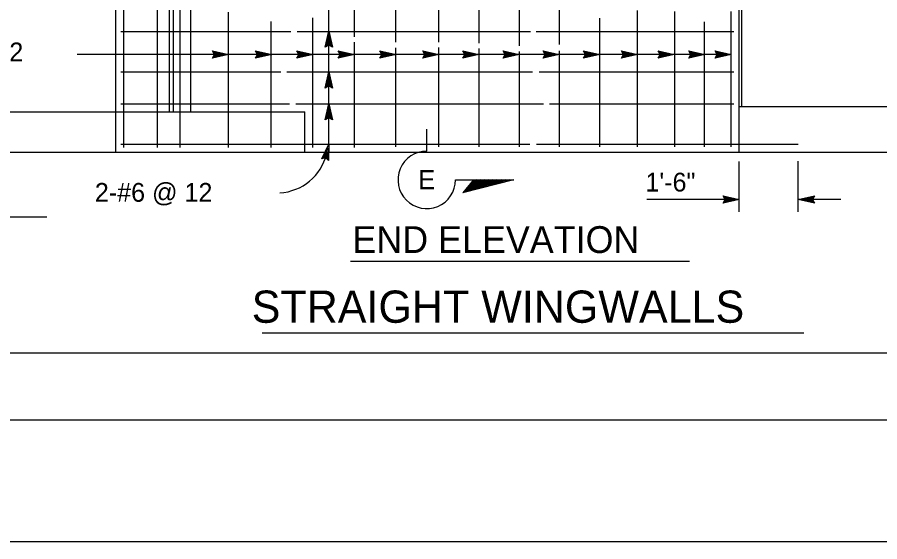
# Model space of a CAD drawing. Extents: x -894 to 866, y -476 to 714.
# Drawn here: x -88 to 233.6, y -476.4 to -280.9 of the extents above; entities that cross this region are included whole.
import ezdxf

# ---------------------------------------------------------------- set-up
doc = ezdxf.new("R2010")
doc.units = 0
for name, color, linetype in [('10 Sheet Format', 7, 'Continuous'), ('22 Misc Cnst Det', 7, 'Continuous'), ('56 Stage 3 Anno', 7, 'Continuous'), ('57 Undefined', 7, 'Continuous'), ('60 Nongeo Data', 7, 'Continuous')]:
    doc.layers.add(name, color=color, linetype=linetype)

msp = doc.modelspace()

# ---------------------------------------------------------------- linework, layer by layer
at = {"layer": '10 Sheet Format'}
for p, q in [((-438.75, -406.04), (199.07, -406.04)), ((198.77, -406.04), (811.55, -406.04)), ((-863.43, -431.04), (836.58, -431.04))]:
    msp.add_line(p, q, dxfattribs=at)
for points in [[(-894.04, 713.55), (865.96, 713.55), (865.96, -476.45), (-894.04, -476.45)], [(-863.43, -431.04), (836.58, -431.04), (836.58, 668.96), (-863.43, 668.96)]]:
    msp.add_lwpolyline(points, close=True, dxfattribs=at)
at = {"layer": '22 Misc Cnst Det'}
for p, q in [((64.68, -330.81), (64.68, -322.66)), ((75.39, -341.53), (97.1, -341.53)), ((97.1, -341.53), (78.15, -346.36)), ((82.06, -341.53), (78.15, -346.36)), ((95.54, -341.53), (78.55, -345.86)), ((93.98, -341.53), (78.96, -345.36)), ((92.42, -341.53), (79.37, -344.86)), ((90.87, -341.53), (79.77, -344.36)), ((89.31, -341.53), (80.18, -343.86)), ((87.75, -341.53), (80.58, -343.35)), ((86.19, -341.53), (80.99, -342.85)), ((84.63, -341.53), (81.39, -342.35)), ((83.07, -341.53), (81.8, -341.85))]:
    msp.add_line(p, q, dxfattribs=at)
msp.add_arc((64.68, -341.53), 10.72, 89.9995, 360, dxfattribs=at)
at = {"layer": '56 Stage 3 Anno'}
for p, q in [((28.21, -286.11), (28.21, -274.23)), ((26.87, -292.11), (28.21, -286.11)), ((28.21, -301.08), (28.21, -286.11)), ((28.21, -286.11), (28.21, -286.11)), ((28.21, -286.11), (29.54, -292.11)), ((27.23, -291.89), (28.21, -287.49)), ((27.59, -291.66), (28.21, -288.87)), ((28.21, -287.5), (29.18, -291.87)), ((28.21, -288.87), (28.83, -291.7)), ((28.21, -291.31), (26.87, -292.11)), ((26.87, -292.11), (26.87, -292.11)), ((27.93, -291.48), (28.21, -290.25)), ((28.21, -290.25), (28.47, -291.46)), ((29.54, -292.11), (28.21, -291.31)), ((29.54, -292.11), (29.54, -292.11)), ((-9.21, -294.78), (-65.69, -294.78)), ((-14.41, -294.78), (-15.21, -293.44)), ((-15.21, -293.44), (-15.21, -293.44)), ((-15.21, -293.44), (-9.21, -294.78)), ((-9.21, -294.78), (-15.21, -296.11)), ((-15.21, -296.11), (-14.41, -294.78)), ((-15, -293.8), (-10.59, -294.78)), ((-10.6, -294.79), (-14.98, -295.75)), ((-11.98, -294.78), (-14.8, -295.41)), ((-14.76, -294.16), (-11.98, -294.78)), ((-14.59, -294.51), (-13.36, -294.78)), ((-13.36, -294.78), (-14.57, -295.05)), ((6.87, -294.78), (-9.21, -294.78)), ((-9.21, -294.78), (-9.21, -294.78)), ((1.67, -294.78), (0.87, -293.44)), ((0.87, -293.44), (0.87, -293.44)), ((0.87, -293.44), (6.87, -294.78)), ((6.87, -294.78), (0.87, -296.11)), ((0.87, -296.11), (1.67, -294.78)), ((1.09, -293.8), (5.49, -294.78)), ((5.48, -294.79), (1.11, -295.75)), ((4.11, -294.78), (1.28, -295.41)), ((1.32, -294.16), (4.11, -294.78)), ((1.5, -294.51), (2.73, -294.78)), ((2.73, -294.78), (1.52, -295.05)), ((6.87, -294.78), (6.87, -294.78)), ((22.29, -294.78), (6.98, -294.78)), ((17.09, -294.78), (16.29, -293.44)), ((16.29, -293.44), (16.29, -293.44)), ((16.29, -293.44), (22.29, -294.78)), ((22.29, -294.78), (16.29, -296.11)), ((16.29, -296.11), (17.09, -294.78)), ((16.5, -293.8), (20.91, -294.78)), ((20.89, -294.79), (16.52, -295.75)), ((19.52, -294.78), (16.7, -295.41)), ((16.74, -294.16), (19.52, -294.78)), ((16.91, -294.51), (18.14, -294.78)), ((18.14, -294.78), (16.93, -295.05)), ((37.7, -294.78), (22.29, -294.78)), ((22.29, -294.78), (22.29, -294.78)), ((32.5, -294.78), (31.7, -293.44)), ((31.7, -293.44), (31.7, -293.44)), ((31.7, -293.44), (37.7, -294.78)), ((37.7, -294.78), (31.7, -296.11)), ((31.7, -296.11), (32.5, -294.78)), ((31.92, -293.8), (36.32, -294.78)), ((36.31, -294.79), (31.93, -295.75)), ((34.94, -294.78), (32.11, -295.41)), ((32.15, -294.16), (34.94, -294.78)), ((32.33, -294.51), (33.56, -294.78)), ((33.56, -294.78), (32.35, -295.05)), ((37.7, -294.78), (37.7, -294.78)), ((53.23, -294.78), (37.81, -294.78)), ((48.03, -294.78), (47.23, -293.44)), ((47.23, -293.44), (47.23, -293.44)), ((47.23, -293.44), (53.23, -294.78)), ((53.23, -294.78), (47.23, -296.11)), ((47.23, -296.11), (48.03, -294.78)), ((47.44, -293.8), (51.85, -294.78)), ((51.83, -294.79), (47.46, -295.75)), ((50.46, -294.78), (47.64, -295.41)), ((47.68, -294.16), (50.46, -294.78)), ((47.85, -294.51), (49.08, -294.78)), ((49.08, -294.78), (47.87, -295.05)), ((69.2, -294.78), (53.23, -294.78)), ((53.23, -294.78), (53.23, -294.78)), ((64, -294.78), (63.2, -293.44)), ((63.2, -293.44), (63.2, -293.44)), ((63.2, -293.44), (69.2, -294.78)), ((69.2, -294.78), (63.2, -296.11)), ((63.2, -296.11), (64, -294.78)), ((63.41, -293.8), (67.82, -294.78)), ((67.81, -294.79), (63.43, -295.75)), ((66.44, -294.78), (63.61, -295.41)), ((63.65, -294.16), (66.44, -294.78)), ((63.82, -294.51), (65.05, -294.78)), ((65.05, -294.78), (63.85, -295.05)), ((69.2, -294.78), (69.2, -294.78)), ((84.17, -294.78), (69.2, -294.78)), ((78.97, -294.78), (78.17, -293.44)), ((78.17, -293.44), (78.17, -293.44)), ((78.17, -293.44), (84.17, -294.78)), ((84.17, -294.78), (78.17, -296.11)), ((78.17, -296.11), (78.97, -294.78)), ((78.38, -293.8), (82.79, -294.78)), ((82.77, -294.79), (78.4, -295.75)), ((81.4, -294.78), (78.58, -295.41)), ((78.62, -294.16), (81.4, -294.78)), ((78.79, -294.51), (80.02, -294.78)), ((80.02, -294.78), (78.81, -295.05)), ((99.13, -294.78), (84.17, -294.78)), ((84.17, -294.78), (84.17, -294.78)), ((93.93, -294.78), (93.13, -293.44)), ((93.13, -293.44), (93.13, -293.44)), ((93.13, -293.44), (99.13, -294.78)), ((99.13, -294.78), (93.13, -296.11)), ((93.13, -296.11), (93.93, -294.78)), ((93.35, -293.8), (97.75, -294.78)), ((97.74, -294.79), (93.37, -295.75)), ((96.37, -294.78), (93.55, -295.41)), ((93.58, -294.16), (96.37, -294.78)), ((93.76, -294.51), (94.99, -294.78)), ((94.99, -294.78), (93.78, -295.05)), ((114.1, -294.78), (99.13, -294.78)), ((99.13, -294.78), (99.13, -294.78)), ((108.9, -294.78), (108.1, -293.44)), ((108.1, -293.44), (108.1, -293.44)), ((108.1, -293.44), (114.1, -294.78)), ((108.9, -294.78), (108.1, -293.44)), ((108.1, -293.44), (108.1, -293.44)), ((108.1, -293.44), (114.1, -294.78)), ((114.1, -294.78), (108.1, -296.11)), ((108.1, -296.11), (108.9, -294.78)), ((114.1, -294.78), (108.1, -296.11)), ((108.1, -296.11), (108.9, -294.78)), ((108.32, -293.8), (112.72, -294.78)), ((108.32, -293.8), (112.72, -294.78)), ((112.71, -294.79), (108.33, -295.75)), ((112.71, -294.79), (108.33, -295.75)), ((111.34, -294.78), (108.51, -295.41)), ((111.34, -294.78), (108.51, -295.41)), ((108.55, -294.16), (111.34, -294.78)), ((108.55, -294.16), (111.34, -294.78)), ((108.73, -294.51), (109.96, -294.78)), ((108.73, -294.51), (109.96, -294.78)), ((109.96, -294.78), (108.75, -295.05)), ((109.96, -294.78), (108.75, -295.05)), ((129.18, -294.78), (114.1, -294.78)), ((114.1, -294.78), (114.1, -294.78)), ((114.1, -294.78), (114.1, -294.78)), ((123.98, -294.78), (123.18, -293.44)), ((123.18, -293.44), (123.18, -293.44)), ((123.18, -293.44), (129.18, -294.78)), ((123.98, -294.78), (123.18, -293.44)), ((123.18, -293.44), (123.18, -293.44)), ((123.18, -293.44), (129.18, -294.78)), ((129.18, -294.78), (123.18, -296.11)), ((123.18, -296.11), (123.98, -294.78)), ((129.18, -294.78), (123.18, -296.11)), ((123.18, -296.11), (123.98, -294.78)), ((123.4, -293.8), (127.8, -294.78)), ((123.4, -293.8), (127.8, -294.78)), ((127.79, -294.79), (123.41, -295.75)), ((127.79, -294.79), (123.41, -295.75)), ((126.42, -294.78), (123.59, -295.41)), ((126.42, -294.78), (123.59, -295.41)), ((123.63, -294.16), (126.42, -294.78)), ((123.63, -294.16), (126.42, -294.78)), ((123.81, -294.51), (125.04, -294.78)), ((123.81, -294.51), (125.04, -294.78)), ((125.04, -294.78), (123.83, -295.05)), ((125.04, -294.78), (123.83, -295.05)), ((143.25, -294.78), (129.18, -294.78)), ((129.18, -294.78), (129.18, -294.78)), ((129.18, -294.78), (129.18, -294.78)), ((138.05, -294.78), (137.25, -293.44)), ((137.25, -293.44), (137.25, -293.44)), ((137.25, -293.44), (143.25, -294.78)), ((143.25, -294.78), (137.25, -296.11)), ((137.25, -296.11), (138.05, -294.78)), ((137.47, -293.8), (141.87, -294.78)), ((141.86, -294.79), (137.49, -295.75)), ((140.49, -294.78), (137.67, -295.41)), ((137.7, -294.16), (140.49, -294.78)), ((137.88, -294.51), (139.11, -294.78)), ((139.11, -294.78), (137.9, -295.05)), ((156.99, -294.78), (143.25, -294.78)), ((143.25, -294.78), (143.25, -294.78)), ((151.79, -294.78), (150.99, -293.44)), ((150.99, -293.44), (150.99, -293.44)), ((150.99, -293.44), (156.99, -294.78)), ((151.79, -294.78), (150.99, -293.44)), ((150.99, -293.44), (150.99, -293.44)), ((150.99, -293.44), (156.99, -294.78)), ((156.99, -294.78), (150.99, -296.11)), ((150.99, -296.11), (151.79, -294.78)), ((156.99, -294.78), (150.99, -296.11)), ((150.99, -296.11), (151.79, -294.78)), ((151.21, -293.8), (155.61, -294.78)), ((151.21, -293.8), (155.61, -294.78)), ((155.6, -294.79), (151.23, -295.75)), ((155.6, -294.79), (151.23, -295.75)), ((154.23, -294.78), (151.4, -295.41)), ((154.23, -294.78), (151.4, -295.41)), ((151.44, -294.16), (154.23, -294.78)), ((151.44, -294.16), (154.23, -294.78)), ((151.62, -294.51), (152.85, -294.78)), ((151.62, -294.51), (152.85, -294.78)), ((152.85, -294.78), (151.64, -295.05)), ((152.85, -294.78), (151.64, -295.05)), ((156.99, -294.78), (156.99, -294.78)), ((156.99, -294.78), (156.99, -294.78)), ((168.38, -294.78), (157.22, -294.78)), ((163.18, -294.78), (162.38, -293.44)), ((162.38, -293.44), (162.38, -293.44)), ((162.38, -293.44), (168.38, -294.78)), ((163.18, -294.78), (162.38, -293.44)), ((162.38, -293.44), (162.38, -293.44)), ((162.38, -293.44), (168.38, -294.78)), ((168.38, -294.78), (162.38, -296.11)), ((162.38, -296.11), (163.18, -294.78)), ((168.38, -294.78), (162.38, -296.11)), ((162.38, -296.11), (163.18, -294.78)), ((162.6, -293.8), (167, -294.78)), ((162.6, -293.8), (167, -294.78)), ((166.99, -294.79), (162.62, -295.75)), ((166.99, -294.79), (162.62, -295.75)), ((165.62, -294.78), (162.8, -295.41)), ((165.62, -294.78), (162.8, -295.41)), ((162.84, -294.16), (165.62, -294.78)), ((162.84, -294.16), (165.62, -294.78)), ((163.01, -294.51), (164.24, -294.78)), ((163.01, -294.51), (164.24, -294.78)), ((164.24, -294.78), (163.03, -295.05)), ((164.24, -294.78), (163.03, -295.05)), ((178.22, -294.78), (168.38, -294.78)), ((168.38, -294.78), (168.38, -294.78)), ((168.38, -294.78), (168.38, -294.78)), ((173.02, -294.78), (172.22, -293.44)), ((172.22, -293.44), (172.22, -293.44)), ((172.22, -293.44), (178.22, -294.78)), ((178.22, -294.78), (172.22, -296.11)), ((172.22, -296.11), (173.02, -294.78)), ((172.43, -293.8), (176.84, -294.78)), ((176.83, -294.79), (172.45, -295.75)), ((175.46, -294.78), (172.63, -295.41)), ((172.67, -294.16), (175.46, -294.78)), ((172.84, -294.51), (174.07, -294.78)), ((174.07, -294.78), (172.87, -295.05)), ((178.22, -294.78), (178.22, -294.78)), ((-15.21, -296.11), (-15.21, -296.11)), ((0.87, -296.11), (0.87, -296.11)), ((16.29, -296.11), (16.29, -296.11)), ((31.7, -296.11), (31.7, -296.11)), ((47.23, -296.11), (47.23, -296.11)), ((63.2, -296.11), (63.2, -296.11)), ((78.17, -296.11), (78.17, -296.11)), ((93.13, -296.11), (93.13, -296.11)), ((108.1, -296.11), (108.1, -296.11)), ((108.1, -296.11), (108.1, -296.11)), ((123.18, -296.11), (123.18, -296.11)), ((123.18, -296.11), (123.18, -296.11)), ((137.25, -296.11), (137.25, -296.11)), ((150.99, -296.11), (150.99, -296.11)), ((150.99, -296.11), (150.99, -296.11)), ((162.38, -296.11), (162.38, -296.11)), ((162.38, -296.11), (162.38, -296.11)), ((172.22, -296.11), (172.22, -296.11)), ((26.87, -307.31), (28.21, -301.31)), ((28.21, -312.93), (28.21, -301.31)), ((28.21, -301.31), (28.21, -301.31)), ((28.21, -301.31), (29.54, -307.31)), ((27.23, -307.09), (28.21, -302.69)), ((27.59, -306.86), (28.21, -304.07)), ((27.93, -306.68), (28.21, -305.45)), ((28.21, -302.7), (29.18, -307.07)), ((28.21, -304.07), (28.83, -306.89)), ((28.21, -305.45), (28.47, -306.66)), ((28.21, -306.51), (26.87, -307.31)), ((26.87, -307.31), (26.87, -307.31)), ((29.54, -307.31), (28.21, -306.51)), ((29.54, -307.31), (29.54, -307.31)), ((26.87, -319.15), (28.21, -313.15)), ((27.23, -318.94), (28.21, -314.53)), ((28.21, -328.23), (28.21, -313.15)), ((28.21, -313.15), (28.21, -313.15)), ((28.21, -313.15), (29.54, -319.15)), ((28.21, -314.54), (29.18, -318.92)), ((28.21, -318.35), (26.87, -319.15)), ((27.59, -318.7), (28.21, -315.91)), ((27.93, -318.53), (28.21, -317.3)), ((28.21, -315.91), (28.83, -318.74)), ((28.21, -317.3), (28.47, -318.51)), ((29.54, -319.15), (28.21, -318.35)), ((26.87, -319.15), (26.87, -319.15)), ((29.54, -319.15), (29.54, -319.15)), ((25.51, -333.75), (28.21, -328.23)), ((25.9, -333.62), (27.89, -329.57)), ((26.31, -333.48), (27.56, -330.91)), ((27.56, -330.91), (27.51, -333.81)), ((27.89, -329.58), (27.81, -334.06)), ((28.21, -328.23), (28.1, -334.37)), ((28.21, -328.23), (28.21, -328.23)), ((27, -333.28), (25.51, -333.75)), ((25.51, -333.75), (25.51, -333.75)), ((26.69, -333.39), (27.24, -332.26)), ((28.1, -334.37), (27, -333.28)), ((27.24, -332.26), (27.22, -333.49)), ((28.1, -334.37), (28.1, -334.37)), ((181.22, -353.47), (181.22, -334.75)), ((203.22, -353.47), (203.22, -334.62)), ((181.22, -348.84), (146.74, -348.84)), ((176.02, -348.84), (175.22, -347.5)), ((175.22, -347.5), (175.22, -347.5)), ((175.22, -347.5), (181.22, -348.84)), ((181.22, -348.84), (175.22, -350.17)), ((175.22, -350.17), (176.02, -348.84)), ((175.22, -350.17), (175.22, -350.17)), ((175.43, -347.85), (179.84, -348.84)), ((179.83, -348.84), (175.45, -349.81)), ((178.46, -348.84), (175.63, -349.46)), ((175.67, -348.21), (178.46, -348.84)), ((175.84, -348.56), (177.07, -348.84)), ((177.07, -348.84), (175.87, -349.1)), ((181.22, -348.84), (181.22, -348.84)), ((203.22, -348.84), (209.22, -347.51)), ((219.09, -348.84), (203.22, -348.84)), ((209.22, -350.18), (203.22, -348.84)), ((203.22, -348.84), (203.22, -348.84)), ((209, -349.82), (204.6, -348.84)), ((204.61, -348.84), (208.98, -347.87)), ((205.98, -348.84), (208.81, -348.21)), ((208.77, -349.46), (205.98, -348.84)), ((207.36, -348.84), (208.57, -348.57)), ((208.59, -349.12), (207.36, -348.84)), ((209.22, -347.51), (208.42, -348.84)), ((208.42, -348.84), (209.22, -350.18)), ((209.22, -347.51), (209.22, -347.51)), ((209.22, -350.18), (209.22, -350.18))]:
    msp.add_line(p, q, dxfattribs=at)
msp.add_arc((8.99, -327.52), 18.84, 272.7155, 346.5208, dxfattribs=at)
at = {"layer": '57 Undefined'}
for p, q in [((-134.41, -355.29), (-77.01, -355.29)), ((36.3, -371.83), (162.68, -371.83)), ((3.32, -398.61), (205.3, -398.61))]:
    msp.add_line(p, q, dxfattribs=at)
at = {"layer": '60 Nongeo Data'}
for p, q in [((-51.28, -331.23), (-51.28, -74.23)), ((-48.28, -329.48), (-48.28, -74.23)), ((-35.69, -329.48), (-35.69, -74.23)), ((-31.28, -316.23), (-31.28, -74.23)), ((-29.78, -316.23), (-29.78, -74.23)), ((-27.28, -329.48), (-27.28, -74.23)), ((-23.28, -316.23), (-23.28, -74.23)), ((181.22, -331.23), (181.22, -74.23)), ((182.22, -314.23), (182.22, -74.23)), ((114.22, -291.03), (114.22, -260.35)), ((37.72, -288.23), (37.72, -270.05)), ((99.22, -291.58), (99.22, -268.17)), ((84.22, -290.58), (84.22, -272.21)), ((53.22, -290.24), (53.22, -273.56)), ((69.22, -290.24), (69.22, -274.37)), ((-9.28, -329.48), (-9.28, -278.96)), ((143.22, -329.23), (143.22, -278.4)), ((157.22, -329.23), (157.22, -278.73)), ((178.22, -329.23), (178.22, -278.73)), ((6.72, -329.48), (6.72, -282.53)), ((22.22, -329.48), (22.22, -281.19)), ((129.22, -329.23), (129.22, -281.3)), ((168.22, -329.23), (168.22, -282.64)), ((-49.34, -286.23), (14.02, -286.23)), ((16.37, -286.23), (103.38, -286.23)), ((105.5, -286.23), (179.22, -286.23)), ((37.72, -329.48), (37.72, -290.24)), ((53.22, -329.23), (53.22, -292.26)), ((69.22, -329.23), (69.22, -292.14)), ((84.22, -329.23), (84.22, -292.59)), ((99.22, -329.23), (99.22, -293.71)), ((114.22, -329.23), (114.22, -293.37)), ((-49.34, -301.23), (10.22, -301.23)), ((12.57, -301.23), (104.16, -301.23)), ((106.62, -301.23), (179.22, -301.23)), ((-49.34, -313.23), (13.46, -313.23)), ((15.92, -313.23), (108.18, -313.23)), ((110.41, -313.23), (179.22, -313.23)), ((181.22, -314.23), (293.22, -314.23)), ((-128.78, -316.23), (19.22, -316.23)), ((19.22, -331.23), (19.22, -316.23)), ((-128.78, -331.23), (181.22, -331.23)), ((-49.34, -328.23), (103.15, -328.23)), ((105.61, -328.23), (203.22, -328.23)), ((181.22, -331.23), (293.22, -331.23))]:
    msp.add_line(p, q, dxfattribs=at)

# ---------------------------------------------------------------- texts
at = {"layer": '57 Undefined'}
for s, height, p in [('2-#6 @ 12', 7, (-129.6, -297.34)), ('E', 7.09, (61.52, -345.01)), ('1\'-6"', 7, (146.23, -345.88)), ('2-#6 @ 12', 7, (-59.08, -349.69)), ('END ELEVATION', 10, (36.97, -368.8)), ('STRAIGHT WINGWALLS', 12, (-0.58, -394.81))]:
    msp.add_text(s, height=height, dxfattribs=at).set_placement(p)

doc.saveas('drawing.dxf')
